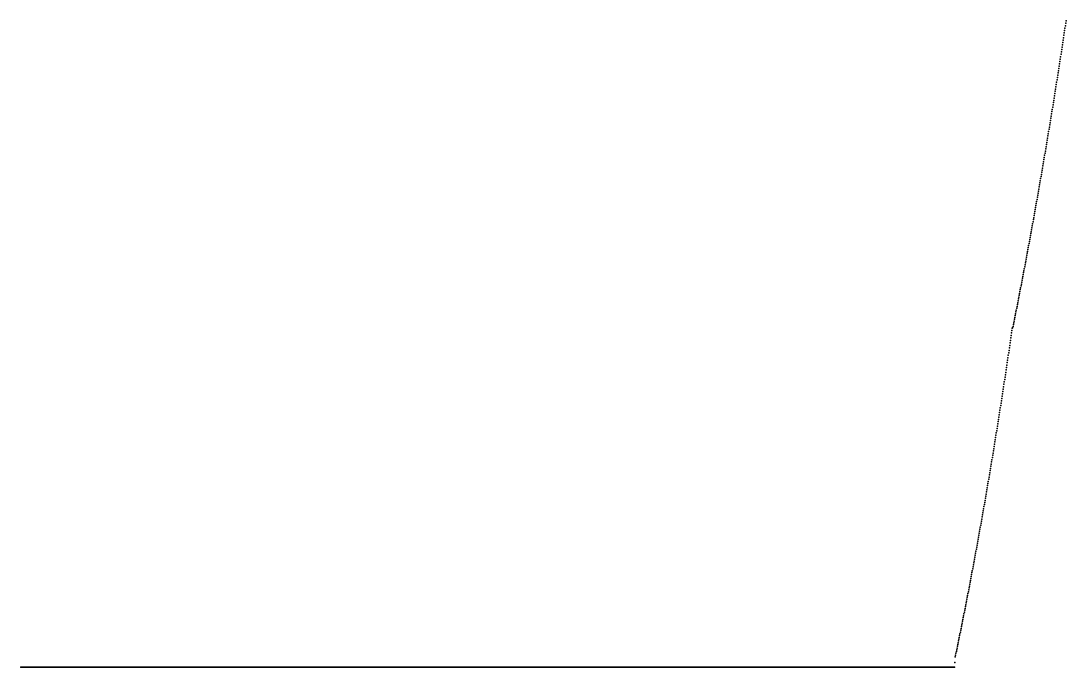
# Model space of a CAD drawing. Header units: metres. Extents: x 0 to 360, y 46 to 216.
# Drawn here: x 90 to 123.57, y 49.08 to 69.85 of the extents above; entities that cross this region are included whole.
import ezdxf

# ---------------------------------------------------------------- set-up
doc = ezdxf.new("R2010")
doc.units = ezdxf.units.M

msp = doc.modelspace()

# ---------------------------------------------------------------- linework, layer by layer
for p in [(123.572, 69.847), (123.526, 69.537), (123.537, 69.614), (123.549, 69.691), (123.561, 69.769), (123.479, 69.229), (123.491, 69.306), (123.502, 69.383), (123.514, 69.46), (123.421, 68.848), (123.432, 68.924), (123.444, 69), (123.456, 69.076), (123.467, 69.153), (123.374, 68.547), (123.386, 68.622), (123.397, 68.697), (123.409, 68.773), (123.316, 68.173), (123.327, 68.247), (123.339, 68.322), (123.351, 68.397), (123.362, 68.472), (123.269, 67.877), (123.281, 67.951), (123.292, 68.025), (123.304, 68.099), (123.211, 67.51), (123.222, 67.583), (123.234, 67.657), (123.246, 67.73), (123.257, 67.803), (123.164, 67.22), (123.176, 67.292), (123.187, 67.365), (123.199, 67.438), (123.105, 66.86), (123.117, 66.932), (123.129, 67.004), (123.141, 67.076), (123.152, 67.148), (123.047, 66.504), (123.059, 66.575), (123.07, 66.646), (123.082, 66.717), (123.094, 66.789), (122.989, 66.152), (123, 66.222), (123.012, 66.292), (123.024, 66.363), (123.035, 66.433), (122.942, 65.872), (122.954, 65.942), (122.965, 66.012), (122.977, 66.082), (122.884, 65.526), (122.895, 65.595), (122.907, 65.664), (122.919, 65.734), (122.93, 65.803), (122.825, 65.184), (122.837, 65.252), (122.849, 65.321), (122.86, 65.389), (122.872, 65.458), (122.767, 64.845), (122.779, 64.913), (122.79, 64.98), (122.802, 65.048), (122.814, 65.116), (122.709, 64.509), (122.72, 64.576), (122.732, 64.643), (122.744, 64.71), (122.755, 64.778), (122.65, 64.177), (122.662, 64.243), (122.674, 64.31), (122.685, 64.376), (122.697, 64.443), (122.592, 63.848), (122.604, 63.914), (122.615, 63.979), (122.627, 64.045), (122.639, 64.111), (122.522, 63.458), (122.533, 63.522), (122.545, 63.587), (122.557, 63.652), (122.569, 63.717), (122.58, 63.783), (122.463, 63.136), (122.475, 63.2), (122.487, 63.264), (122.498, 63.329), (122.51, 63.393), (122.405, 62.817), (122.417, 62.881), (122.428, 62.944), (122.44, 63.008), (122.452, 63.072), (122.347, 62.501), (122.358, 62.564), (122.37, 62.627), (122.382, 62.69), (122.393, 62.754), (122.277, 62.127), (122.288, 62.189), (122.3, 62.251), (122.312, 62.314), (122.323, 62.376), (122.335, 62.439), (122.218, 61.818), (122.23, 61.879), (122.242, 61.941), (122.253, 62.003), (122.265, 62.065), (122.148, 61.451), (122.16, 61.512), (122.172, 61.573), (122.183, 61.634), (122.195, 61.695), (122.207, 61.756), (122.09, 61.148), (122.102, 61.209), (122.113, 61.269), (122.125, 61.33), (122.137, 61.39), (122.02, 60.789), (122.031, 60.849), (122.043, 60.909), (122.055, 60.968), (122.067, 61.028), (122.078, 61.088), (121.961, 60.493), (121.973, 60.552), (121.985, 60.611), (121.996, 60.67), (122.008, 60.73), (121.891, 60.141), (121.903, 60.2), (121.915, 60.258), (121.926, 60.317), (121.938, 60.375), (121.95, 60.434), (121.821, 59.816), (121.833, 59.897), (121.845, 59.974), (121.856, 59.986), (121.868, 60.025), (121.88, 60.083), (121.775, 59.495), (121.786, 59.575), (121.798, 59.655), (121.81, 59.735), (121.716, 59.098), (121.728, 59.177), (121.74, 59.256), (121.751, 59.335), (121.763, 59.415), (121.67, 58.784), (121.681, 58.862), (121.693, 58.94), (121.705, 59.019), (121.623, 58.473), (121.635, 58.55), (121.646, 58.628), (121.658, 58.706), (121.565, 58.089), (121.576, 58.166), (121.588, 58.242), (121.6, 58.319), (121.611, 58.396), (121.518, 57.785), (121.529, 57.861), (121.541, 57.937), (121.553, 58.013), (121.471, 57.485), (121.483, 57.56), (121.494, 57.635), (121.506, 57.71), (121.413, 57.113), (121.424, 57.187), (121.436, 57.261), (121.448, 57.336), (121.459, 57.41), (121.354, 56.746), (121.366, 56.819), (121.378, 56.893), (121.389, 56.966), (121.401, 57.04), (121.308, 56.456), (121.319, 56.528), (121.331, 56.601), (121.343, 56.674), (121.249, 56.097), (121.261, 56.169), (121.273, 56.24), (121.284, 56.312), (121.296, 56.384), (121.191, 55.743), (121.203, 55.813), (121.214, 55.884), (121.226, 55.955), (121.238, 56.026), (121.144, 55.462), (121.156, 55.532), (121.168, 55.602), (121.179, 55.673), (121.086, 55.116), (121.097, 55.185), (121.109, 55.254), (121.121, 55.323), (121.133, 55.393), (121.027, 54.773), (121.039, 54.841), (121.051, 54.91), (121.062, 54.978), (121.074, 55.047), (120.969, 54.435), (120.981, 54.502), (120.992, 54.569), (121.004, 54.637), (121.016, 54.705), (120.911, 54.1), (120.922, 54.167), (120.934, 54.233), (120.946, 54.3), (120.957, 54.367), (120.852, 53.769), (120.864, 53.835), (120.876, 53.901), (120.887, 53.967), (120.899, 54.034), (120.794, 53.443), (120.806, 53.508), (120.817, 53.573), (120.829, 53.638), (120.841, 53.704), (120.724, 53.056), (120.736, 53.12), (120.747, 53.184), (120.759, 53.249), (120.771, 53.313), (120.782, 53.378), (120.666, 52.737), (120.677, 52.801), (120.689, 52.864), (120.701, 52.928), (120.712, 52.992), (120.607, 52.423), (120.619, 52.485), (120.63, 52.548), (120.642, 52.611), (120.654, 52.674), (120.537, 52.05), (120.549, 52.112), (120.56, 52.174), (120.572, 52.236), (120.584, 52.298), (120.595, 52.36), (120.479, 51.743), (120.49, 51.804), (120.502, 51.865), (120.514, 51.927), (120.525, 51.988), (120.409, 51.379), (120.42, 51.44), (120.432, 51.5), (120.444, 51.561), (120.455, 51.621), (120.467, 51.682), (120.35, 51.08), (120.362, 51.14), (120.374, 51.2), (120.385, 51.259), (120.397, 51.319), (120.28, 50.726), (120.292, 50.784), (120.304, 50.843), (120.315, 50.902), (120.327, 50.961), (120.339, 51.021), (120.21, 50.376), (120.222, 50.434), (120.234, 50.492), (120.245, 50.55), (120.257, 50.608), (120.269, 50.667), (120.14, 50.03), (120.152, 50.088), (120.163, 50.145), (120.175, 50.202), (120.187, 50.26), (120.198, 50.318), (120.082, 49.746), (120.093, 49.803), (120.105, 49.859), (120.117, 49.916), (120.128, 49.973), (120.012, 49.409), (120.023, 49.465), (120.035, 49.521), (120.047, 49.577), (120.058, 49.633), (120.07, 49.69), (89.997, 49.076), (90.009, 49.076), (90.02, 49.076), (90.032, 49.076), (90.044, 49.076), (90.055, 49.076), (90.067, 49.076), (90.079, 49.076), (90.09, 49.076), (90.102, 49.076), (90.114, 49.076), (90.126, 49.076), (90.137, 49.076), (90.149, 49.076), (90.161, 49.076), (90.172, 49.076), (90.184, 49.076), (90.196, 49.076), (90.207, 49.076), (90.219, 49.076), (90.231, 49.076), (90.242, 49.076), (90.254, 49.076), (90.266, 49.076), (90.277, 49.076), (90.289, 49.076), (90.301, 49.076), (90.312, 49.076), (90.324, 49.076), (90.336, 49.076), (90.347, 49.076), (90.359, 49.076), (90.371, 49.076), (90.382, 49.076), (90.394, 49.076), (90.406, 49.076), (90.417, 49.076), (90.429, 49.076), (90.441, 49.076), (90.452, 49.076), (90.464, 49.076), (90.476, 49.076), (90.487, 49.076), (90.499, 49.076), (90.511, 49.076), (90.522, 49.076), (90.534, 49.076), (90.546, 49.076), (90.557, 49.076), (90.569, 49.076), (90.581, 49.076), (90.592, 49.076), (90.604, 49.076), (90.616, 49.076), (90.628, 49.076), (90.639, 49.076), (90.651, 49.076), (90.663, 49.076), (90.674, 49.076), (90.686, 49.076), (90.698, 49.076), (90.709, 49.076), (90.721, 49.076), (90.733, 49.076), (90.744, 49.076), (90.756, 49.076), (90.768, 49.076), (90.779, 49.076), (90.791, 49.076), (90.803, 49.076), (90.814, 49.076), (90.826, 49.076), (90.838, 49.076), (90.849, 49.076), (90.861, 49.076), (90.873, 49.076), (90.884, 49.076), (90.896, 49.076), (90.908, 49.076), (90.919, 49.076), (90.931, 49.076), (90.943, 49.076), (90.954, 49.076), (90.966, 49.076), (90.978, 49.076), (90.989, 49.076), (91.001, 49.076), (91.013, 49.076), (91.024, 49.076), (91.036, 49.076), (91.048, 49.076), (91.059, 49.076), (91.071, 49.076), (91.083, 49.076), (91.094, 49.076), (91.106, 49.076), (91.118, 49.076), (91.13, 49.076), (91.141, 49.076), (91.153, 49.076), (91.165, 49.076), (91.176, 49.076), (91.188, 49.076), (91.2, 49.076), (91.211, 49.076), (91.223, 49.076), (91.235, 49.076), (91.246, 49.076), (91.258, 49.076), (91.27, 49.076), (91.281, 49.076), (91.293, 49.076), (91.305, 49.076), (91.316, 49.076), (91.328, 49.076), (91.34, 49.076), (91.351, 49.076), (91.363, 49.076), (91.375, 49.076), (91.386, 49.076), (91.398, 49.076), (91.41, 49.076), (91.421, 49.076), (91.433, 49.076), (91.445, 49.076), (91.456, 49.076), (91.468, 49.076), (91.48, 49.076), (91.491, 49.076), (91.503, 49.076), (91.515, 49.076), (91.526, 49.076), (91.538, 49.076), (91.55, 49.076), (91.561, 49.076), (91.573, 49.076), (91.585, 49.076), (91.596, 49.076), (91.608, 49.076), (91.62, 49.076), (91.632, 49.076), (91.643, 49.076), (91.655, 49.076), (91.667, 49.076), (91.678, 49.076), (91.69, 49.076), (91.702, 49.076), (91.713, 49.076), (91.725, 49.076), (91.737, 49.076), (91.748, 49.076), (91.76, 49.076), (91.772, 49.076), (91.783, 49.076), (91.795, 49.076), (91.807, 49.076), (91.818, 49.076), (91.83, 49.076), (91.842, 49.076), (91.853, 49.076), (91.865, 49.076), (91.877, 49.076), (91.888, 49.076), (91.9, 49.076), (91.912, 49.076), (91.923, 49.076), (91.935, 49.076), (91.947, 49.076), (91.958, 49.076), (91.97, 49.076), (91.982, 49.076), (91.993, 49.076), (92.005, 49.076), (92.017, 49.076), (92.028, 49.076), (92.04, 49.076), (92.052, 49.076), (92.063, 49.076), (92.075, 49.076), (92.087, 49.076), (92.098, 49.076), (92.11, 49.076), (92.122, 49.076), (92.133, 49.076), (92.145, 49.076), (92.157, 49.076), (92.169, 49.076), (92.18, 49.076), (92.192, 49.076), (92.204, 49.076), (92.215, 49.076), (92.227, 49.076), (92.239, 49.076), (92.25, 49.076), (92.262, 49.076), (92.274, 49.076), (92.285, 49.076), (92.297, 49.076), (92.309, 49.076), (92.32, 49.076), (92.332, 49.076), (92.344, 49.076), (92.355, 49.076), (92.367, 49.076), (92.379, 49.076), (92.39, 49.076), (92.402, 49.076), (92.414, 49.076), (92.425, 49.076), (92.437, 49.076), (92.449, 49.076), (92.46, 49.076), (92.472, 49.076), (92.484, 49.076), (92.495, 49.076), (92.507, 49.076), (92.519, 49.076), (92.53, 49.076), (92.542, 49.076), (92.554, 49.076), (92.565, 49.076), (92.577, 49.076), (92.589, 49.076), (92.6, 49.076), (92.612, 49.076), (92.624, 49.076), (92.635, 49.076), (92.647, 49.076), (92.659, 49.076), (92.671, 49.076), (92.682, 49.076), (92.694, 49.076), (92.706, 49.076), (92.717, 49.076), (92.729, 49.076), (92.741, 49.076), (92.752, 49.076), (92.764, 49.076), (92.776, 49.076), (92.787, 49.076), (92.799, 49.076), (92.811, 49.076), (92.822, 49.076), (92.834, 49.076), (92.846, 49.076), (92.857, 49.076), (92.869, 49.076), (92.881, 49.076), (92.892, 49.076), (92.904, 49.076), (92.916, 49.076), (92.927, 49.076), (92.939, 49.076), (92.951, 49.076), (92.962, 49.076), (92.974, 49.076), (92.986, 49.076), (92.997, 49.076), (93.009, 49.076), (93.021, 49.076), (93.032, 49.076), (93.044, 49.076), (93.056, 49.076), (93.067, 49.076), (93.079, 49.076), (93.091, 49.076), (93.102, 49.076), (93.114, 49.076), (93.126, 49.076), (93.137, 49.076), (93.149, 49.076), (93.161, 49.076), (93.173, 49.076), (93.184, 49.076), (93.196, 49.076), (93.208, 49.076), (93.219, 49.076), (93.231, 49.076), (93.243, 49.076), (93.254, 49.076), (93.266, 49.076), (93.278, 49.076), (93.289, 49.076), (93.301, 49.076), (93.313, 49.076), (93.324, 49.076), (93.336, 49.076), (93.348, 49.076), (93.359, 49.076), (93.371, 49.076), (93.383, 49.076), (93.394, 49.076), (93.406, 49.076), (93.418, 49.076), (93.429, 49.076), (93.441, 49.076), (93.453, 49.076), (93.464, 49.076), (93.476, 49.076), (93.488, 49.076), (93.499, 49.076), (93.511, 49.076), (93.523, 49.076), (93.534, 49.076), (93.546, 49.076), (93.558, 49.076), (93.569, 49.076), (93.581, 49.076), (93.593, 49.076), (93.604, 49.076), (93.616, 49.076), (93.628, 49.076), (93.639, 49.076), (93.651, 49.076), (93.663, 49.076), (93.675, 49.076), (93.686, 49.076), (93.698, 49.076), (93.71, 49.076), (93.721, 49.076), (93.733, 49.076), (93.745, 49.076), (93.756, 49.076), (93.768, 49.076), (93.78, 49.076), (93.791, 49.076), (93.803, 49.076), (93.815, 49.076), (93.826, 49.076), (93.838, 49.076), (93.85, 49.076), (93.861, 49.076), (93.873, 49.076), (93.885, 49.076), (93.896, 49.076), (93.908, 49.076), (93.92, 49.076), (93.931, 49.076), (93.943, 49.076), (93.955, 49.076), (93.966, 49.076), (93.978, 49.076), (93.99, 49.076), (94.001, 49.076), (94.013, 49.076), (94.025, 49.076), (94.036, 49.076), (94.048, 49.076), (94.06, 49.076), (94.071, 49.076), (94.083, 49.076), (94.095, 49.076), (94.106, 49.076), (94.118, 49.076), (94.13, 49.076), (94.141, 49.076), (94.153, 49.076), (94.165, 49.076), (94.176, 49.076), (94.188, 49.076), (94.2, 49.076), (94.212, 49.076), (94.223, 49.076), (94.235, 49.076), (94.247, 49.076), (94.258, 49.076), (94.27, 49.076), (94.282, 49.076), (94.293, 49.076), (94.305, 49.076), (94.317, 49.076), (94.328, 49.076), (94.34, 49.076), (94.352, 49.076), (94.363, 49.076), (94.375, 49.076), (94.387, 49.076), (94.398, 49.076), (94.41, 49.076), (94.422, 49.076), (94.433, 49.076), (94.445, 49.076), (94.457, 49.076), (94.468, 49.076), (94.48, 49.076), (94.492, 49.076), (94.503, 49.076), (94.515, 49.076), (94.527, 49.076), (94.538, 49.076), (94.55, 49.076), (94.562, 49.076), (94.573, 49.076), (94.585, 49.076), (94.597, 49.076), (94.608, 49.076), (94.62, 49.076), (94.632, 49.076), (94.643, 49.076), (94.655, 49.076), (94.667, 49.076), (94.678, 49.076), (94.69, 49.076), (94.702, 49.076), (94.714, 49.076), (94.725, 49.076), (94.737, 49.076), (94.749, 49.076), (94.76, 49.076), (94.772, 49.076), (94.784, 49.076), (94.795, 49.076), (94.807, 49.076), (94.819, 49.076), (94.83, 49.076), (94.842, 49.076), (94.854, 49.076), (94.865, 49.076), (94.877, 49.076), (94.889, 49.076), (94.9, 49.076), (94.912, 49.076), (94.924, 49.076), (94.935, 49.076), (94.947, 49.076), (94.959, 49.076), (94.97, 49.076), (94.982, 49.076), (94.994, 49.076), (95.005, 49.076), (95.017, 49.076), (95.029, 49.076), (95.04, 49.076), (95.052, 49.076), (95.064, 49.076), (95.075, 49.076), (95.087, 49.076), (95.099, 49.076), (95.11, 49.076), (95.122, 49.076), (95.134, 49.076), (95.145, 49.076), (95.157, 49.076), (95.169, 49.076), (95.18, 49.076), (95.192, 49.076), (95.204, 49.076), (95.216, 49.076), (95.227, 49.076), (95.239, 49.076), (95.251, 49.076), (95.262, 49.076), (95.274, 49.076), (95.286, 49.076), (95.297, 49.076), (95.309, 49.076), (95.321, 49.076), (95.332, 49.076), (95.344, 49.076), (95.356, 49.076), (95.367, 49.076), (95.379, 49.076), (95.391, 49.076), (95.402, 49.076), (95.414, 49.076), (95.426, 49.076), (95.437, 49.076), (95.449, 49.076), (95.461, 49.076), (95.472, 49.076), (95.484, 49.076), (95.496, 49.076), (95.507, 49.076), (95.519, 49.076), (95.531, 49.076), (95.542, 49.076), (95.554, 49.076), (95.566, 49.076), (95.577, 49.076), (95.589, 49.076), (95.601, 49.076), (95.612, 49.076), (95.624, 49.076), (95.636, 49.076), (95.647, 49.076), (95.659, 49.076), (95.671, 49.076), (95.682, 49.076), (95.694, 49.076), (95.706, 49.076), (95.718, 49.076), (95.729, 49.076), (95.741, 49.076), (95.753, 49.076), (95.764, 49.076), (95.776, 49.076), (95.788, 49.076), (95.799, 49.076), (95.811, 49.076), (95.823, 49.076), (95.834, 49.076), (95.846, 49.076), (95.858, 49.076), (95.869, 49.076), (95.881, 49.076), (95.893, 49.076), (95.904, 49.076), (95.916, 49.076), (95.928, 49.076), (95.939, 49.076), (95.951, 49.076), (95.963, 49.076), (95.974, 49.076), (95.986, 49.076), (95.998, 49.076), (96.009, 49.076), (96.021, 49.076), (96.033, 49.076), (96.044, 49.076), (96.056, 49.076), (96.068, 49.076), (96.079, 49.076), (96.091, 49.076), (96.103, 49.076), (96.114, 49.076), (96.126, 49.076), (96.138, 49.076), (96.149, 49.076), (96.161, 49.076), (96.173, 49.076), (96.184, 49.076), (96.196, 49.076), (96.208, 49.076), (96.219, 49.076), (96.231, 49.076), (96.243, 49.076), (96.255, 49.076), (96.266, 49.076), (96.278, 49.076), (96.29, 49.076), (96.301, 49.076), (96.313, 49.076), (96.325, 49.076), (96.336, 49.076), (96.348, 49.076), (96.36, 49.076), (96.371, 49.076), (96.383, 49.076), (96.395, 49.076), (96.406, 49.076), (96.418, 49.076), (96.43, 49.076), (96.441, 49.076), (96.453, 49.076), (96.465, 49.076), (96.476, 49.076), (96.488, 49.076), (96.5, 49.076), (96.511, 49.076), (96.523, 49.076), (96.535, 49.076), (96.546, 49.076), (96.558, 49.076), (96.57, 49.076), (96.581, 49.076), (96.593, 49.076), (96.605, 49.076), (96.616, 49.076), (96.628, 49.076), (96.64, 49.076), (96.651, 49.076), (96.663, 49.076), (96.675, 49.076), (96.686, 49.076), (96.698, 49.076), (96.71, 49.076), (96.721, 49.076), (96.733, 49.076), (96.745, 49.076), (96.757, 49.076), (96.768, 49.076), (96.78, 49.076), (96.792, 49.076), (96.803, 49.076), (96.815, 49.076), (96.827, 49.076), (96.838, 49.076), (96.85, 49.076), (96.862, 49.076), (96.873, 49.076), (96.885, 49.076), (96.897, 49.076), (96.908, 49.076), (96.92, 49.076), (96.932, 49.076), (96.943, 49.076), (96.955, 49.076), (96.967, 49.076), (96.978, 49.076), (96.99, 49.076), (97.002, 49.076), (97.013, 49.076), (97.025, 49.076), (97.037, 49.076), (97.048, 49.076), (97.06, 49.076), (97.072, 49.076), (97.083, 49.076), (97.095, 49.076), (97.107, 49.076), (97.118, 49.076), (97.13, 49.076), (97.142, 49.076), (97.153, 49.076), (97.165, 49.076), (97.177, 49.076), (97.188, 49.076), (97.2, 49.076), (97.212, 49.076), (97.223, 49.076), (97.235, 49.076), (97.247, 49.076), (97.259, 49.076), (97.27, 49.076), (97.282, 49.076), (97.294, 49.076), (97.305, 49.076), (97.317, 49.076), (97.329, 49.076), (97.34, 49.076), (97.352, 49.076), (97.364, 49.076), (97.375, 49.076), (97.387, 49.076), (97.399, 49.076), (97.41, 49.076), (97.422, 49.076), (97.434, 49.076), (97.445, 49.076), (97.457, 49.076), (97.469, 49.076), (97.48, 49.076), (97.492, 49.076), (97.504, 49.076), (97.515, 49.076), (97.527, 49.076), (97.539, 49.076), (97.55, 49.076), (97.562, 49.076), (97.574, 49.076), (97.585, 49.076), (97.597, 49.076), (97.609, 49.076), (97.62, 49.076), (97.632, 49.076), (97.644, 49.076), (97.655, 49.076), (97.667, 49.076), (97.679, 49.076), (97.69, 49.076), (97.702, 49.076), (97.714, 49.076), (97.725, 49.076), (97.737, 49.076), (97.749, 49.076), (97.761, 49.076), (97.772, 49.076), (97.784, 49.076), (97.796, 49.076), (97.807, 49.076), (97.819, 49.076), (97.831, 49.076), (97.842, 49.076), (97.854, 49.076), (97.866, 49.076), (97.877, 49.076), (97.889, 49.076), (97.901, 49.076), (97.912, 49.076), (97.924, 49.076), (97.936, 49.076), (97.947, 49.076), (97.959, 49.076), (97.971, 49.076), (97.982, 49.076), (97.994, 49.076), (98.006, 49.076), (98.017, 49.076), (98.029, 49.076), (98.041, 49.076), (98.052, 49.076), (98.064, 49.076), (98.076, 49.076), (98.087, 49.076), (98.099, 49.076), (98.111, 49.076), (98.122, 49.076), (98.134, 49.076), (98.146, 49.076), (98.157, 49.076), (98.169, 49.076), (98.181, 49.076), (98.192, 49.076), (98.204, 49.076), (98.216, 49.076), (98.227, 49.076), (98.239, 49.076), (98.251, 49.076), (98.262, 49.076), (98.274, 49.076), (98.286, 49.076), (98.298, 49.076), (98.309, 49.076), (98.321, 49.076), (98.333, 49.076), (98.344, 49.076), (98.356, 49.076), (98.368, 49.076), (98.379, 49.076), (98.391, 49.076), (98.403, 49.076), (98.414, 49.076), (98.426, 49.076), (98.438, 49.076), (98.449, 49.076), (98.461, 49.076), (98.473, 49.076), (98.484, 49.076), (98.496, 49.076), (98.508, 49.076), (98.519, 49.076), (98.531, 49.076), (98.543, 49.076), (98.554, 49.076), (98.566, 49.076), (98.578, 49.076), (98.589, 49.076), (98.601, 49.076), (98.613, 49.076), (98.624, 49.076), (98.636, 49.076), (98.648, 49.076), (98.659, 49.076), (98.671, 49.076), (98.683, 49.076), (98.694, 49.076), (98.706, 49.076), (98.718, 49.076), (98.729, 49.076), (98.741, 49.076), (98.753, 49.076), (98.764, 49.076), (98.776, 49.076), (98.788, 49.076), (98.8, 49.076), (98.811, 49.076), (98.823, 49.076), (98.835, 49.076), (98.846, 49.076), (98.858, 49.076), (98.87, 49.076), (98.881, 49.076), (98.893, 49.076), (98.905, 49.076), (98.916, 49.076), (98.928, 49.076), (98.94, 49.076), (98.951, 49.076), (98.963, 49.076), (98.975, 49.076), (98.986, 49.076), (98.998, 49.076), (99.01, 49.076), (99.021, 49.076), (99.033, 49.076), (99.045, 49.076), (99.056, 49.076), (99.068, 49.076), (99.08, 49.076), (99.091, 49.076), (99.103, 49.076), (99.115, 49.076), (99.126, 49.076), (99.138, 49.076), (99.15, 49.076), (99.161, 49.076), (99.173, 49.076), (99.185, 49.076), (99.196, 49.076), (99.208, 49.076), (99.22, 49.076), (99.231, 49.076), (99.243, 49.076), (99.255, 49.076), (99.266, 49.076), (99.278, 49.076), (99.29, 49.076), (99.302, 49.076), (99.313, 49.076), (99.325, 49.076), (99.337, 49.076), (99.348, 49.076), (99.36, 49.076), (99.372, 49.076), (99.383, 49.076), (99.395, 49.076), (99.407, 49.076), (99.418, 49.076), (99.43, 49.076), (99.442, 49.076), (99.453, 49.076), (99.465, 49.076), (99.477, 49.076), (99.488, 49.076), (99.5, 49.076), (99.512, 49.076), (99.523, 49.076), (99.535, 49.076), (99.547, 49.076), (99.558, 49.076), (99.57, 49.076), (99.582, 49.076), (99.593, 49.076), (99.605, 49.076), (99.617, 49.076), (99.628, 49.076), (99.64, 49.076), (99.652, 49.076), (99.663, 49.076), (99.675, 49.076), (99.687, 49.076), (99.698, 49.076), (99.71, 49.076), (99.722, 49.076), (99.733, 49.076), (99.745, 49.076), (99.757, 49.076), (99.768, 49.076), (99.78, 49.076), (99.792, 49.076), (99.804, 49.076), (99.815, 49.076), (99.827, 49.076), (99.839, 49.076), (99.85, 49.076), (99.862, 49.076), (99.874, 49.076), (99.885, 49.076), (99.897, 49.076), (99.909, 49.076), (99.92, 49.076), (99.932, 49.076), (99.944, 49.076), (99.955, 49.076), (99.967, 49.076), (99.979, 49.076), (99.99, 49.076), (100.002, 49.076), (100.014, 49.076), (100.025, 49.076), (100.037, 49.076), (100.049, 49.076), (100.06, 49.076), (100.072, 49.076), (100.084, 49.076), (100.095, 49.076), (100.107, 49.076), (100.119, 49.076), (100.13, 49.076), (100.142, 49.076), (100.154, 49.076), (100.165, 49.076), (100.177, 49.076), (100.189, 49.076), (100.2, 49.076), (100.212, 49.076), (100.224, 49.076), (100.235, 49.076), (100.247, 49.076), (100.259, 49.076), (100.27, 49.076), (100.282, 49.076), (100.294, 49.076), (100.305, 49.076), (100.317, 49.076), (100.329, 49.076), (100.341, 49.076), (100.352, 49.076), (100.364, 49.076), (100.376, 49.076), (100.387, 49.076), (100.399, 49.076), (100.411, 49.076), (100.422, 49.076), (100.434, 49.076), (100.446, 49.076), (100.457, 49.076), (100.469, 49.076), (100.481, 49.076), (100.492, 49.076), (100.504, 49.076), (100.516, 49.076), (100.527, 49.076), (100.539, 49.076), (100.551, 49.076), (100.562, 49.076), (100.574, 49.076), (100.586, 49.076), (100.597, 49.076), (100.609, 49.076), (100.621, 49.076), (100.632, 49.076), (100.644, 49.076), (100.656, 49.076), (100.667, 49.076), (100.679, 49.076), (100.691, 49.076), (100.702, 49.076), (100.714, 49.076), (100.726, 49.076), (100.737, 49.076), (100.749, 49.076), (100.761, 49.076), (100.772, 49.076), (100.784, 49.076), (100.796, 49.076), (100.807, 49.076), (100.819, 49.076), (100.831, 49.076), (100.843, 49.076), (100.854, 49.076), (100.866, 49.076), (100.878, 49.076), (100.889, 49.076), (100.901, 49.076), (100.913, 49.076), (100.924, 49.076), (100.936, 49.076), (100.948, 49.076), (100.959, 49.076), (100.971, 49.076), (100.983, 49.076), (100.994, 49.076), (101.006, 49.076), (101.018, 49.076), (101.029, 49.076), (101.041, 49.076), (101.053, 49.076), (101.064, 49.076), (101.076, 49.076), (101.088, 49.076), (101.099, 49.076), (101.111, 49.076), (101.123, 49.076), (101.134, 49.076), (101.146, 49.076), (101.158, 49.076), (101.169, 49.076), (101.181, 49.076), (101.193, 49.076), (101.204, 49.076), (101.216, 49.076), (101.228, 49.076), (101.239, 49.076), (101.251, 49.076), (101.263, 49.076), (101.274, 49.076), (101.286, 49.076), (101.298, 49.076), (101.309, 49.076), (101.321, 49.076), (101.333, 49.076), (101.345, 49.076), (101.356, 49.076), (101.368, 49.076), (101.38, 49.076), (101.391, 49.076), (101.403, 49.076), (101.415, 49.076), (101.426, 49.076), (101.438, 49.076), (101.45, 49.076), (101.461, 49.076), (101.473, 49.076), (101.485, 49.076), (101.496, 49.076), (101.508, 49.076), (101.52, 49.076), (101.531, 49.076), (101.543, 49.076), (101.555, 49.076), (101.566, 49.076), (101.578, 49.076), (101.59, 49.076), (101.601, 49.076), (101.613, 49.076), (101.625, 49.076), (101.636, 49.076), (101.648, 49.076), (101.66, 49.076), (101.671, 49.076), (101.683, 49.076), (101.695, 49.076), (101.706, 49.076), (101.718, 49.076), (101.73, 49.076), (101.741, 49.076), (101.753, 49.076), (101.765, 49.076), (101.776, 49.076), (101.788, 49.076), (101.8, 49.076), (101.811, 49.076), (101.823, 49.076), (101.835, 49.076), (101.847, 49.076), (101.858, 49.076), (101.87, 49.076), (101.882, 49.076), (101.893, 49.076), (101.905, 49.076), (101.917, 49.076), (101.928, 49.076), (101.94, 49.076), (101.952, 49.076), (101.963, 49.076), (101.975, 49.076), (101.987, 49.076), (101.998, 49.076), (102.01, 49.076), (102.022, 49.076), (102.033, 49.076), (102.045, 49.076), (102.057, 49.076), (102.068, 49.076), (102.08, 49.076), (102.092, 49.076), (102.103, 49.076), (102.115, 49.076), (102.127, 49.076), (102.138, 49.076), (102.15, 49.076), (102.162, 49.076), (102.173, 49.076), (102.185, 49.076), (102.197, 49.076), (102.208, 49.076), (102.22, 49.076), (102.232, 49.076), (102.243, 49.076), (102.255, 49.076), (102.267, 49.076), (102.278, 49.076), (102.29, 49.076), (102.302, 49.076), (102.313, 49.076), (102.325, 49.076), (102.337, 49.076), (102.348, 49.076), (102.36, 49.076), (102.372, 49.076), (102.384, 49.076), (102.395, 49.076), (102.407, 49.076), (102.419, 49.076), (102.43, 49.076), (102.442, 49.076), (102.454, 49.076), (102.465, 49.076), (102.477, 49.076), (102.489, 49.076), (102.5, 49.076), (102.512, 49.076), (102.524, 49.076), (102.535, 49.076), (102.547, 49.076), (102.559, 49.076), (102.57, 49.076), (102.582, 49.076), (102.594, 49.076), (102.605, 49.076), (102.617, 49.076), (102.629, 49.076), (102.64, 49.076), (102.652, 49.076), (102.664, 49.076), (102.675, 49.076), (102.687, 49.076), (102.699, 49.076), (102.71, 49.076), (102.722, 49.076), (102.734, 49.076), (102.745, 49.076), (102.757, 49.076), (102.769, 49.076), (102.78, 49.076), (102.792, 49.076), (102.804, 49.076), (102.815, 49.076), (102.827, 49.076), (102.839, 49.076), (102.85, 49.076), (102.862, 49.076), (102.874, 49.076), (102.886, 49.076), (102.897, 49.076), (102.909, 49.076), (102.921, 49.076), (102.932, 49.076), (102.944, 49.076), (102.956, 49.076), (102.967, 49.076), (102.979, 49.076), (102.991, 49.076), (103.002, 49.076), (103.014, 49.076), (103.026, 49.076), (103.037, 49.076), (103.049, 49.076), (103.061, 49.076), (103.072, 49.076), (103.084, 49.076), (103.096, 49.076), (103.107, 49.076), (103.119, 49.076), (103.131, 49.076), (103.142, 49.076), (103.154, 49.076), (103.166, 49.076), (103.177, 49.076), (103.189, 49.076), (103.201, 49.076), (103.212, 49.076), (103.224, 49.076), (103.236, 49.076), (103.247, 49.076), (103.259, 49.076), (103.271, 49.076), (103.282, 49.076), (103.294, 49.076), (103.306, 49.076), (103.317, 49.076), (103.329, 49.076), (103.341, 49.076), (103.352, 49.076), (103.364, 49.076), (103.376, 49.076), (103.388, 49.076), (103.399, 49.076), (103.411, 49.076), (103.423, 49.076), (103.434, 49.076), (103.446, 49.076), (103.458, 49.076), (103.469, 49.076), (103.481, 49.076), (103.493, 49.076), (103.504, 49.076), (103.516, 49.076), (103.528, 49.076), (103.539, 49.076), (103.551, 49.076), (103.563, 49.076), (103.574, 49.076), (103.586, 49.076), (103.598, 49.076), (103.609, 49.076), (103.621, 49.076), (103.633, 49.076), (103.644, 49.076), (103.656, 49.076), (103.668, 49.076), (103.679, 49.076), (103.691, 49.076), (103.703, 49.076), (103.714, 49.076), (103.726, 49.076), (103.738, 49.076), (103.749, 49.076), (103.761, 49.076), (103.773, 49.076), (103.784, 49.076), (103.796, 49.076), (103.808, 49.076), (103.819, 49.076), (103.831, 49.076), (103.843, 49.076), (103.854, 49.076), (103.866, 49.076), (103.878, 49.076), (103.89, 49.076), (103.901, 49.076), (103.913, 49.076), (103.925, 49.076), (103.936, 49.076), (103.948, 49.076), (103.96, 49.076), (103.971, 49.076), (103.983, 49.076), (103.995, 49.076), (104.006, 49.076), (104.018, 49.076), (104.03, 49.076), (104.041, 49.076), (104.053, 49.076), (104.065, 49.076), (104.076, 49.076), (104.088, 49.076), (104.1, 49.076), (104.111, 49.076), (104.123, 49.076), (104.135, 49.076), (104.146, 49.076), (104.158, 49.076), (104.17, 49.076), (104.181, 49.076), (104.193, 49.076), (104.205, 49.076), (104.216, 49.076), (104.228, 49.076), (104.24, 49.076), (104.251, 49.076), (104.263, 49.076), (104.275, 49.076), (104.286, 49.076), (104.298, 49.076), (104.31, 49.076), (104.321, 49.076), (104.333, 49.076), (104.345, 49.076), (104.356, 49.076), (104.368, 49.076), (104.38, 49.076), (104.391, 49.076), (104.403, 49.076), (104.415, 49.076), (104.427, 49.076), (104.438, 49.076), (104.45, 49.076), (104.462, 49.076), (104.473, 49.076), (104.485, 49.076), (104.497, 49.076), (104.508, 49.076), (104.52, 49.076), (104.532, 49.076), (104.543, 49.076), (104.555, 49.076), (104.567, 49.076), (104.578, 49.076), (104.59, 49.076), (104.602, 49.076), (104.613, 49.076), (104.625, 49.076), (104.637, 49.076), (104.648, 49.076), (104.66, 49.076), (104.672, 49.076), (104.683, 49.076), (104.695, 49.076), (104.707, 49.076), (104.718, 49.076), (104.73, 49.076), (104.742, 49.076), (104.753, 49.076), (104.765, 49.076), (104.777, 49.076), (104.788, 49.076), (104.8, 49.076), (104.812, 49.076), (104.823, 49.076), (104.835, 49.076), (104.847, 49.076), (104.858, 49.076), (104.87, 49.076), (104.882, 49.076), (104.893, 49.076), (104.905, 49.076), (104.917, 49.076), (104.929, 49.076), (104.94, 49.076), (104.952, 49.076), (104.964, 49.076), (104.975, 49.076), (104.987, 49.076), (104.999, 49.076), (105.01, 49.076), (105.022, 49.076), (105.034, 49.076), (105.045, 49.076), (105.057, 49.076), (105.069, 49.076), (105.08, 49.076), (105.092, 49.076), (105.104, 49.076), (105.115, 49.076), (105.127, 49.076), (105.139, 49.076), (105.15, 49.076), (105.162, 49.076), (105.174, 49.076), (105.185, 49.076), (105.197, 49.076), (105.209, 49.076), (105.22, 49.076), (105.232, 49.076), (105.244, 49.076), (105.255, 49.076), (105.267, 49.076), (105.279, 49.076), (105.29, 49.076), (105.302, 49.076), (105.314, 49.076), (105.325, 49.076), (105.337, 49.076), (105.349, 49.076), (105.36, 49.076), (105.372, 49.076), (105.384, 49.076), (105.395, 49.076), (105.407, 49.076), (105.419, 49.076), (105.431, 49.076), (105.442, 49.076), (105.454, 49.076), (105.466, 49.076), (105.477, 49.076), (105.489, 49.076), (105.501, 49.076), (105.512, 49.076), (105.524, 49.076), (105.536, 49.076), (105.547, 49.076), (105.559, 49.076), (105.571, 49.076), (105.582, 49.076), (105.594, 49.076), (105.606, 49.076), (105.617, 49.076), (105.629, 49.076), (105.641, 49.076), (105.652, 49.076), (105.664, 49.076), (105.676, 49.076), (105.687, 49.076), (105.699, 49.076), (105.711, 49.076), (105.722, 49.076), (105.734, 49.076), (105.746, 49.076), (105.757, 49.076), (105.769, 49.076), (105.781, 49.076), (105.792, 49.076), (105.804, 49.076), (105.816, 49.076), (105.827, 49.076), (105.839, 49.076), (105.851, 49.076), (105.862, 49.076), (105.874, 49.076), (105.886, 49.076), (105.897, 49.076), (105.909, 49.076), (105.921, 49.076), (105.933, 49.076), (105.944, 49.076), (105.956, 49.076), (105.968, 49.076), (105.979, 49.076), (105.991, 49.076), (106.003, 49.076), (106.014, 49.076), (106.026, 49.076), (106.038, 49.076), (106.049, 49.076), (106.061, 49.076), (106.073, 49.076), (106.084, 49.076), (106.096, 49.076), (106.108, 49.076), (106.119, 49.076), (106.131, 49.076), (106.143, 49.076), (106.154, 49.076), (106.166, 49.076), (106.178, 49.076), (106.189, 49.076), (106.201, 49.076), (106.213, 49.076), (106.224, 49.076), (106.236, 49.076), (106.248, 49.076), (106.259, 49.076), (106.271, 49.076), (106.283, 49.076), (106.294, 49.076), (106.306, 49.076), (106.318, 49.076), (106.329, 49.076), (106.341, 49.076), (106.353, 49.076), (106.364, 49.076), (106.376, 49.076), (106.388, 49.076), (106.399, 49.076), (106.411, 49.076), (106.423, 49.076), (106.434, 49.076), (106.446, 49.076), (106.458, 49.076), (106.47, 49.076), (106.481, 49.076), (106.493, 49.076), (106.505, 49.076), (106.516, 49.076), (106.528, 49.076), (106.54, 49.076), (106.551, 49.076), (106.563, 49.076), (106.575, 49.076), (106.586, 49.076), (106.598, 49.076), (106.61, 49.076), (106.621, 49.076), (106.633, 49.076), (106.645, 49.076), (106.656, 49.076), (106.668, 49.076), (106.68, 49.076), (106.691, 49.076), (106.703, 49.076), (106.715, 49.076), (106.726, 49.076), (106.738, 49.076), (106.75, 49.076), (106.761, 49.076), (106.773, 49.076), (106.785, 49.076), (106.796, 49.076), (106.808, 49.076), (106.82, 49.076), (106.831, 49.076), (106.843, 49.076), (106.855, 49.076), (106.866, 49.076), (106.878, 49.076), (106.89, 49.076), (106.901, 49.076), (106.913, 49.076), (106.925, 49.076), (106.936, 49.076), (106.948, 49.076), (106.96, 49.076), (106.972, 49.076), (106.983, 49.076), (106.995, 49.076), (107.007, 49.076), (107.018, 49.076), (107.03, 49.076), (107.042, 49.076), (107.053, 49.076), (107.065, 49.076), (107.077, 49.076), (107.088, 49.076), (107.1, 49.076), (107.112, 49.076), (107.123, 49.076), (107.135, 49.076), (107.147, 49.076), (107.158, 49.076), (107.17, 49.076), (107.182, 49.076), (107.193, 49.076), (107.205, 49.076), (107.217, 49.076), (107.228, 49.076), (107.24, 49.076), (107.252, 49.076), (107.263, 49.076), (107.275, 49.076), (107.287, 49.076), (107.298, 49.076), (107.31, 49.076), (107.322, 49.076), (107.333, 49.076), (107.345, 49.076), (107.357, 49.076), (107.368, 49.076), (107.38, 49.076), (107.392, 49.076), (107.403, 49.076), (107.415, 49.076), (107.427, 49.076), (107.438, 49.076), (107.45, 49.076), (107.462, 49.076), (107.474, 49.076), (107.485, 49.076), (107.497, 49.076), (107.509, 49.076), (107.52, 49.076), (107.532, 49.076), (107.544, 49.076), (107.555, 49.076), (107.567, 49.076), (107.579, 49.076), (107.59, 49.076), (107.602, 49.076), (107.614, 49.076), (107.625, 49.076), (107.637, 49.076), (107.649, 49.076), (107.66, 49.076), (107.672, 49.076), (107.684, 49.076), (107.695, 49.076), (107.707, 49.076), (107.719, 49.076), (107.73, 49.076), (107.742, 49.076), (107.754, 49.076), (107.765, 49.076), (107.777, 49.076), (107.789, 49.076), (107.8, 49.076), (107.812, 49.076), (107.824, 49.076), (107.835, 49.076), (107.847, 49.076), (107.859, 49.076), (107.87, 49.076), (107.882, 49.076), (107.894, 49.076), (107.905, 49.076), (107.917, 49.076), (107.929, 49.076), (107.94, 49.076), (107.952, 49.076), (107.964, 49.076), (107.976, 49.076), (107.987, 49.076), (107.999, 49.076), (108.011, 49.076), (108.022, 49.076), (108.034, 49.076), (108.046, 49.076), (108.057, 49.076), (108.069, 49.076), (108.081, 49.076), (108.092, 49.076), (108.104, 49.076), (108.116, 49.076), (108.127, 49.076), (108.139, 49.076), (108.151, 49.076), (108.162, 49.076), (108.174, 49.076), (108.186, 49.076), (108.197, 49.076), (108.209, 49.076), (108.221, 49.076), (108.232, 49.076), (108.244, 49.076), (108.256, 49.076), (108.267, 49.076), (108.279, 49.076), (108.291, 49.076), (108.302, 49.076), (108.314, 49.076), (108.326, 49.076), (108.337, 49.076), (108.349, 49.076), (108.361, 49.076), (108.372, 49.076), (108.384, 49.076), (108.396, 49.076), (108.407, 49.076), (108.419, 49.076), (108.431, 49.076), (108.442, 49.076), (108.454, 49.076), (108.466, 49.076), (108.477, 49.076), (108.489, 49.076), (108.501, 49.076), (108.513, 49.076), (108.524, 49.076), (108.536, 49.076), (108.548, 49.076), (108.559, 49.076), (108.571, 49.076), (108.583, 49.076), (108.594, 49.076), (108.606, 49.076), (108.618, 49.076), (108.629, 49.076), (108.641, 49.076), (108.653, 49.076), (108.664, 49.076), (108.676, 49.076), (108.688, 49.076), (108.699, 49.076), (108.711, 49.076), (108.723, 49.076), (108.734, 49.076), (108.746, 49.076), (108.758, 49.076), (108.769, 49.076), (108.781, 49.076), (108.793, 49.076), (108.804, 49.076), (108.816, 49.076), (108.828, 49.076), (108.839, 49.076), (108.851, 49.076), (108.863, 49.076), (108.874, 49.076), (108.886, 49.076), (108.898, 49.076), (108.909, 49.076), (108.921, 49.076), (108.933, 49.076), (108.944, 49.076), (108.956, 49.076), (108.968, 49.076), (108.979, 49.076), (108.991, 49.076), (109.003, 49.076), (109.015, 49.076), (109.026, 49.076), (109.038, 49.076), (109.05, 49.076), (109.061, 49.076), (109.073, 49.076), (109.085, 49.076), (109.096, 49.076), (109.108, 49.076), (109.12, 49.076), (109.131, 49.076), (109.143, 49.076), (109.155, 49.076), (109.166, 49.076), (109.178, 49.076), (109.19, 49.076), (109.201, 49.076), (109.213, 49.076), (109.225, 49.076), (109.236, 49.076), (109.248, 49.076), (109.26, 49.076), (109.271, 49.076), (109.283, 49.076), (109.295, 49.076), (109.306, 49.076), (109.318, 49.076), (109.33, 49.076), (109.341, 49.076), (109.353, 49.076), (109.365, 49.076), (109.376, 49.076), (109.388, 49.076), (109.4, 49.076), (109.411, 49.076), (109.423, 49.076), (109.435, 49.076), (109.446, 49.076), (109.458, 49.076), (109.47, 49.076), (109.481, 49.076), (109.493, 49.076), (109.505, 49.076), (109.517, 49.076), (109.528, 49.076), (109.54, 49.076), (109.552, 49.076), (109.563, 49.076), (109.575, 49.076), (109.587, 49.076), (109.598, 49.076), (109.61, 49.076), (109.622, 49.076), (109.633, 49.076), (109.645, 49.076), (109.657, 49.076), (109.668, 49.076), (109.68, 49.076), (109.692, 49.076), (109.703, 49.076), (109.715, 49.076), (109.727, 49.076), (109.738, 49.076), (109.75, 49.076), (109.762, 49.076), (109.773, 49.076), (109.785, 49.076), (109.797, 49.076), (109.808, 49.076), (109.82, 49.076), (109.832, 49.076), (109.843, 49.076), (109.855, 49.076), (109.867, 49.076), (109.878, 49.076), (109.89, 49.076), (109.902, 49.076), (109.913, 49.076), (109.925, 49.076), (109.937, 49.076), (109.948, 49.076), (109.96, 49.076), (109.972, 49.076), (109.983, 49.076), (109.995, 49.076), (110.007, 49.076), (110.019, 49.076), (110.03, 49.076), (110.042, 49.076), (110.054, 49.076), (110.065, 49.076), (110.077, 49.076), (110.089, 49.076), (110.1, 49.076), (110.112, 49.076), (110.124, 49.076), (110.135, 49.076), (110.147, 49.076), (110.159, 49.076), (110.17, 49.076), (110.182, 49.076), (110.194, 49.076), (110.205, 49.076), (110.217, 49.076), (110.229, 49.076), (110.24, 49.076), (110.252, 49.076), (110.264, 49.076), (110.275, 49.076), (110.287, 49.076), (110.299, 49.076), (110.31, 49.076), (110.322, 49.076), (110.334, 49.076), (110.345, 49.076), (110.357, 49.076), (110.369, 49.076), (110.38, 49.076), (110.392, 49.076), (110.404, 49.076), (110.415, 49.076), (110.427, 49.076), (110.439, 49.076), (110.45, 49.076), (110.462, 49.076), (110.474, 49.076), (110.485, 49.076), (110.497, 49.076), (110.509, 49.076), (110.521, 49.076), (110.532, 49.076), (110.544, 49.076), (110.556, 49.076), (110.567, 49.076), (110.579, 49.076), (110.591, 49.076), (110.602, 49.076), (110.614, 49.076), (110.626, 49.076), (110.637, 49.076), (110.649, 49.076), (110.661, 49.076), (110.672, 49.076), (110.684, 49.076), (110.696, 49.076), (110.707, 49.076), (110.719, 49.076), (110.731, 49.076), (110.742, 49.076), (110.754, 49.076), (110.766, 49.076), (110.777, 49.076), (110.789, 49.076), (110.801, 49.076), (110.812, 49.076), (110.824, 49.076), (110.836, 49.076), (110.847, 49.076), (110.859, 49.076), (110.871, 49.076), (110.882, 49.076), (110.894, 49.076), (110.906, 49.076), (110.917, 49.076), (110.929, 49.076), (110.941, 49.076), (110.952, 49.076), (110.964, 49.076), (110.976, 49.076), (110.987, 49.076), (110.999, 49.076), (111.011, 49.076), (111.022, 49.076), (111.034, 49.076), (111.046, 49.076), (111.058, 49.076), (111.069, 49.076), (111.081, 49.076), (111.093, 49.076), (111.104, 49.076), (111.116, 49.076), (111.128, 49.076), (111.139, 49.076), (111.151, 49.076), (111.163, 49.076), (111.174, 49.076), (111.186, 49.076), (111.198, 49.076), (111.209, 49.076), (111.221, 49.076), (111.233, 49.076), (111.244, 49.076), (111.256, 49.076), (111.268, 49.076), (111.279, 49.076), (111.291, 49.076), (111.303, 49.076), (111.314, 49.076), (111.326, 49.076), (111.338, 49.076), (111.349, 49.076), (111.361, 49.076), (111.373, 49.076), (111.384, 49.076), (111.396, 49.076), (111.408, 49.076), (111.419, 49.076), (111.431, 49.076), (111.443, 49.076), (111.454, 49.076), (111.466, 49.076), (111.478, 49.076), (111.489, 49.076), (111.501, 49.076), (111.513, 49.076), (111.524, 49.076), (111.536, 49.076), (111.548, 49.076), (111.56, 49.076), (111.571, 49.076), (111.583, 49.076), (111.595, 49.076), (111.606, 49.076), (111.618, 49.076), (111.63, 49.076), (111.641, 49.076), (111.653, 49.076), (111.665, 49.076), (111.676, 49.076), (111.688, 49.076), (111.7, 49.076), (111.711, 49.076), (111.723, 49.076), (111.735, 49.076), (111.746, 49.076), (111.758, 49.076), (111.77, 49.076), (111.781, 49.076), (111.793, 49.076), (111.805, 49.076), (111.816, 49.076), (111.828, 49.076), (111.84, 49.076), (111.851, 49.076), (111.863, 49.076), (111.875, 49.076), (111.886, 49.076), (111.898, 49.076), (111.91, 49.076), (111.921, 49.076), (111.933, 49.076), (111.945, 49.076), (111.956, 49.076), (111.968, 49.076), (111.98, 49.076), (111.991, 49.076), (112.003, 49.076), (112.015, 49.076), (112.026, 49.076), (112.038, 49.076), (112.05, 49.076), (112.062, 49.076), (112.073, 49.076), (112.085, 49.076), (112.097, 49.076), (112.108, 49.076), (112.12, 49.076), (112.132, 49.076), (112.143, 49.076), (112.155, 49.076), (112.167, 49.076), (112.178, 49.076), (112.19, 49.076), (112.202, 49.076), (112.213, 49.076), (112.225, 49.076), (112.237, 49.076), (112.248, 49.076), (112.26, 49.076), (112.272, 49.076), (112.283, 49.076), (112.295, 49.076), (112.307, 49.076), (112.318, 49.076), (112.33, 49.076), (112.342, 49.076), (112.353, 49.076), (112.365, 49.076), (112.377, 49.076), (112.388, 49.076), (112.4, 49.076), (112.412, 49.076), (112.423, 49.076), (112.435, 49.076), (112.447, 49.076), (112.458, 49.076), (112.47, 49.076), (112.482, 49.076), (112.493, 49.076), (112.505, 49.076), (112.517, 49.076), (112.528, 49.076), (112.54, 49.076), (112.552, 49.076), (112.564, 49.076), (112.575, 49.076), (112.587, 49.076), (112.599, 49.076), (112.61, 49.076), (112.622, 49.076), (112.634, 49.076), (112.645, 49.076), (112.657, 49.076), (112.669, 49.076), (112.68, 49.076), (112.692, 49.076), (112.704, 49.076), (112.715, 49.076), (112.727, 49.076), (112.739, 49.076), (112.75, 49.076), (112.762, 49.076), (112.774, 49.076), (112.785, 49.076), (112.797, 49.076), (112.809, 49.076), (112.82, 49.076), (112.832, 49.076), (112.844, 49.076), (112.855, 49.076), (112.867, 49.076), (112.879, 49.076), (112.89, 49.076), (112.902, 49.076), (112.914, 49.076), (112.925, 49.076), (112.937, 49.076), (112.949, 49.076), (112.96, 49.076), (112.972, 49.076), (112.984, 49.076), (112.995, 49.076), (113.007, 49.076), (113.019, 49.076), (113.03, 49.076), (113.042, 49.076), (113.054, 49.076), (113.065, 49.076), (113.077, 49.076), (113.089, 49.076), (113.101, 49.076), (113.112, 49.076), (113.124, 49.076), (113.136, 49.076), (113.147, 49.076), (113.159, 49.076), (113.171, 49.076), (113.182, 49.076), (113.194, 49.076), (113.206, 49.076), (113.217, 49.076), (113.229, 49.076), (113.241, 49.076), (113.252, 49.076), (113.264, 49.076), (113.276, 49.076), (113.287, 49.076), (113.299, 49.076), (113.311, 49.076), (113.322, 49.076), (113.334, 49.076), (113.346, 49.076), (113.357, 49.076), (113.369, 49.076), (113.381, 49.076), (113.392, 49.076), (113.404, 49.076), (113.416, 49.076), (113.427, 49.076), (113.439, 49.076), (113.451, 49.076), (113.462, 49.076), (113.474, 49.076), (113.486, 49.076), (113.497, 49.076), (113.509, 49.076), (113.521, 49.076), (113.532, 49.076), (113.544, 49.076), (113.556, 49.076), (113.567, 49.076), (113.579, 49.076), (113.591, 49.076), (113.603, 49.076), (113.614, 49.076), (113.626, 49.076), (113.638, 49.076), (113.649, 49.076), (113.661, 49.076), (113.673, 49.076), (113.684, 49.076), (113.696, 49.076), (113.708, 49.076), (113.719, 49.076), (113.731, 49.076), (113.743, 49.076), (113.754, 49.076), (113.766, 49.076), (113.778, 49.076), (113.789, 49.076), (113.801, 49.076), (113.813, 49.076), (113.824, 49.076), (113.836, 49.076), (113.848, 49.076), (113.859, 49.076), (113.871, 49.076), (113.883, 49.076), (113.894, 49.076), (113.906, 49.076), (113.918, 49.076), (113.929, 49.076), (113.941, 49.076), (113.953, 49.076), (113.964, 49.076), (113.976, 49.076), (113.988, 49.076), (113.999, 49.076), (114.011, 49.076), (114.023, 49.076), (114.034, 49.076), (114.046, 49.076), (114.058, 49.076), (114.069, 49.076), (114.081, 49.076), (114.093, 49.076), (114.105, 49.076), (114.116, 49.076), (114.128, 49.076), (114.14, 49.076), (114.151, 49.076), (114.163, 49.076), (114.175, 49.076), (114.186, 49.076), (114.198, 49.076), (114.21, 49.076), (114.221, 49.076), (114.233, 49.076), (114.245, 49.076), (114.256, 49.076), (114.268, 49.076), (114.28, 49.076), (114.291, 49.076), (114.303, 49.076), (114.315, 49.076), (114.326, 49.076), (114.338, 49.076), (114.35, 49.076), (114.361, 49.076), (114.373, 49.076), (114.385, 49.076), (114.396, 49.076), (114.408, 49.076), (114.42, 49.076), (114.431, 49.076), (114.443, 49.076), (114.455, 49.076), (114.466, 49.076), (114.478, 49.076), (114.49, 49.076), (114.501, 49.076), (114.513, 49.076), (114.525, 49.076), (114.536, 49.076), (114.548, 49.076), (114.56, 49.076), (114.571, 49.076), (114.583, 49.076), (114.595, 49.076), (114.607, 49.076), (114.618, 49.076), (114.63, 49.076), (114.642, 49.076), (114.653, 49.076), (114.665, 49.076), (114.677, 49.076), (114.688, 49.076), (114.7, 49.076), (114.712, 49.076), (114.723, 49.076), (114.735, 49.076), (114.747, 49.076), (114.758, 49.076), (114.77, 49.076), (114.782, 49.076), (114.793, 49.076), (114.805, 49.076), (114.817, 49.076), (114.828, 49.076), (114.84, 49.076), (114.852, 49.076), (114.863, 49.076), (114.875, 49.076), (114.887, 49.076), (114.898, 49.076), (114.91, 49.076), (114.922, 49.076), (114.933, 49.076), (114.945, 49.076), (114.957, 49.076), (114.968, 49.076), (114.98, 49.076), (114.992, 49.076), (115.003, 49.076), (115.015, 49.076), (115.027, 49.076), (115.038, 49.076), (115.05, 49.076), (115.062, 49.076), (115.073, 49.076), (115.085, 49.076), (115.097, 49.076), (115.108, 49.076), (115.12, 49.076), (115.132, 49.076), (115.144, 49.076), (115.155, 49.076), (115.167, 49.076), (115.179, 49.076), (115.19, 49.076), (115.202, 49.076), (115.214, 49.076), (115.225, 49.076), (115.237, 49.076), (115.249, 49.076), (115.26, 49.076), (115.272, 49.076), (115.284, 49.076), (115.295, 49.076), (115.307, 49.076), (115.319, 49.076), (115.33, 49.076), (115.342, 49.076), (115.354, 49.076), (115.365, 49.076), (115.377, 49.076), (115.389, 49.076), (115.4, 49.076), (115.412, 49.076), (115.424, 49.076), (115.435, 49.076), (115.447, 49.076), (115.459, 49.076), (115.47, 49.076), (115.482, 49.076), (115.494, 49.076), (115.505, 49.076), (115.517, 49.076), (115.529, 49.076), (115.54, 49.076), (115.552, 49.076), (115.564, 49.076), (115.575, 49.076), (115.587, 49.076), (115.599, 49.076), (115.61, 49.076), (115.622, 49.076), (115.634, 49.076), (115.646, 49.076), (115.657, 49.076), (115.669, 49.076), (115.681, 49.076), (115.692, 49.076), (115.704, 49.076), (115.716, 49.076), (115.727, 49.076), (115.739, 49.076), (115.751, 49.076), (115.762, 49.076), (115.774, 49.076), (115.786, 49.076), (115.797, 49.076), (115.809, 49.076), (115.821, 49.076), (115.832, 49.076), (115.844, 49.076), (115.856, 49.076), (115.867, 49.076), (115.879, 49.076), (115.891, 49.076), (115.902, 49.076), (115.914, 49.076), (115.926, 49.076), (115.937, 49.076), (115.949, 49.076), (115.961, 49.076), (115.972, 49.076), (115.984, 49.076), (115.996, 49.076), (116.007, 49.076), (116.019, 49.076), (116.031, 49.076), (116.042, 49.076), (116.054, 49.076), (116.066, 49.076), (116.077, 49.076), (116.089, 49.076), (116.101, 49.076), (116.112, 49.076), (116.124, 49.076), (116.136, 49.076), (116.148, 49.076), (116.159, 49.076), (116.171, 49.076), (116.183, 49.076), (116.194, 49.076), (116.206, 49.076), (116.218, 49.076), (116.229, 49.076), (116.241, 49.076), (116.253, 49.076), (116.264, 49.076), (116.276, 49.076), (116.288, 49.076), (116.299, 49.076), (116.311, 49.076), (116.323, 49.076), (116.334, 49.076), (116.346, 49.076), (116.358, 49.076), (116.369, 49.076), (116.381, 49.076), (116.393, 49.076), (116.404, 49.076), (116.416, 49.076), (116.428, 49.076), (116.439, 49.076), (116.451, 49.076), (116.463, 49.076), (116.474, 49.076), (116.486, 49.076), (116.498, 49.076), (116.509, 49.076), (116.521, 49.076), (116.533, 49.076), (116.544, 49.076), (116.556, 49.076), (116.568, 49.076), (116.579, 49.076), (116.591, 49.076), (116.603, 49.076), (116.614, 49.076), (116.626, 49.076), (116.638, 49.076), (116.65, 49.076), (116.661, 49.076), (116.673, 49.076), (116.685, 49.076), (116.696, 49.076), (116.708, 49.076), (116.72, 49.076), (116.731, 49.076), (116.743, 49.076), (116.755, 49.076), (116.766, 49.076), (116.778, 49.076), (116.79, 49.076), (116.801, 49.076), (116.813, 49.076), (116.825, 49.076), (116.836, 49.076), (116.848, 49.076), (116.86, 49.076), (116.871, 49.076), (116.883, 49.076), (116.895, 49.076), (116.906, 49.076), (116.918, 49.076), (116.93, 49.076), (116.941, 49.076), (116.953, 49.076), (116.965, 49.076), (116.976, 49.076), (116.988, 49.076), (117, 49.076), (117.011, 49.076), (117.023, 49.076), (117.035, 49.076), (117.046, 49.076), (117.058, 49.076), (117.07, 49.076), (117.081, 49.076), (117.093, 49.076), (117.105, 49.076), (117.116, 49.076), (117.128, 49.076), (117.14, 49.076), (117.151, 49.076), (117.163, 49.076), (117.175, 49.076), (117.187, 49.076), (117.198, 49.076), (117.21, 49.076), (117.222, 49.076), (117.233, 49.076), (117.245, 49.076), (117.257, 49.076), (117.268, 49.076), (117.28, 49.076), (117.292, 49.076), (117.303, 49.076), (117.315, 49.076), (117.327, 49.076), (117.338, 49.076), (117.35, 49.076), (117.362, 49.076), (117.373, 49.076), (117.385, 49.076), (117.397, 49.076), (117.408, 49.076), (117.42, 49.076), (117.432, 49.076), (117.443, 49.076), (117.455, 49.076), (117.467, 49.076), (117.478, 49.076), (117.49, 49.076), (117.502, 49.076), (117.513, 49.076), (117.525, 49.076), (117.537, 49.076), (117.548, 49.076), (117.56, 49.076), (117.572, 49.076), (117.583, 49.076), (117.595, 49.076), (117.607, 49.076), (117.618, 49.076), (117.63, 49.076), (117.642, 49.076), (117.653, 49.076), (117.665, 49.076), (117.677, 49.076), (117.689, 49.076), (117.7, 49.076), (117.712, 49.076), (117.724, 49.076), (117.735, 49.076), (117.747, 49.076), (117.759, 49.076), (117.77, 49.076), (117.782, 49.076), (117.794, 49.076), (117.805, 49.076), (117.817, 49.076), (117.829, 49.076), (117.84, 49.076), (117.852, 49.076), (117.864, 49.076), (117.875, 49.076), (117.887, 49.076), (117.899, 49.076), (117.91, 49.076), (117.922, 49.076), (117.934, 49.076), (117.945, 49.076), (117.957, 49.076), (117.969, 49.076), (117.98, 49.076), (117.992, 49.076), (118.004, 49.076), (118.015, 49.076), (118.027, 49.076), (118.039, 49.076), (118.05, 49.076), (118.062, 49.076), (118.074, 49.076), (118.085, 49.076), (118.097, 49.076), (118.109, 49.076), (118.12, 49.076), (118.132, 49.076), (118.144, 49.076), (118.155, 49.076), (118.167, 49.076), (118.179, 49.076), (118.191, 49.076), (118.202, 49.076), (118.214, 49.076), (118.226, 49.076), (118.237, 49.076), (118.249, 49.076), (118.261, 49.076), (118.272, 49.076), (118.284, 49.076), (118.296, 49.076), (118.307, 49.076), (118.319, 49.076), (118.331, 49.076), (118.342, 49.076), (118.354, 49.076), (118.366, 49.076), (118.377, 49.076), (118.389, 49.076), (118.401, 49.076), (118.412, 49.076), (118.424, 49.076), (118.436, 49.076), (118.447, 49.076), (118.459, 49.076), (118.471, 49.076), (118.482, 49.076), (118.494, 49.076), (118.506, 49.076), (118.517, 49.076), (118.529, 49.076), (118.541, 49.076), (118.552, 49.076), (118.564, 49.076), (118.576, 49.076), (118.587, 49.076), (118.599, 49.076), (118.611, 49.076), (118.622, 49.076), (118.634, 49.076), (118.646, 49.076), (118.657, 49.076), (118.669, 49.076), (118.681, 49.076), (118.693, 49.076), (118.704, 49.076), (118.716, 49.076), (118.728, 49.076), (118.739, 49.076), (118.751, 49.076), (118.763, 49.076), (118.774, 49.076), (118.786, 49.076), (118.798, 49.076), (118.809, 49.076), (118.821, 49.076), (118.833, 49.076), (118.844, 49.076), (118.856, 49.076), (118.868, 49.076), (118.879, 49.076), (118.891, 49.076), (118.903, 49.076), (118.914, 49.076), (118.926, 49.076), (118.938, 49.076), (118.949, 49.076), (118.961, 49.076), (118.973, 49.076), (118.984, 49.076), (118.996, 49.076), (119.008, 49.076), (119.019, 49.076), (119.031, 49.076), (119.043, 49.076), (119.054, 49.076), (119.066, 49.076), (119.078, 49.076), (119.089, 49.076), (119.101, 49.076), (119.113, 49.076), (119.124, 49.076), (119.136, 49.076), (119.148, 49.076), (119.159, 49.076), (119.171, 49.076), (119.183, 49.076), (119.194, 49.076), (119.206, 49.076), (119.218, 49.076), (119.23, 49.076), (119.241, 49.076), (119.253, 49.076), (119.265, 49.076), (119.276, 49.076), (119.288, 49.076), (119.3, 49.076), (119.311, 49.076), (119.323, 49.076), (119.335, 49.076), (119.346, 49.076), (119.358, 49.076), (119.37, 49.076), (119.381, 49.076), (119.393, 49.076), (119.405, 49.076), (119.416, 49.076), (119.428, 49.076), (119.44, 49.076), (119.451, 49.076), (119.463, 49.076), (119.475, 49.076), (119.486, 49.076), (119.498, 49.076), (119.51, 49.076), (119.521, 49.076), (119.533, 49.076), (119.545, 49.076), (119.556, 49.076), (119.568, 49.076), (119.58, 49.076), (119.591, 49.076), (119.603, 49.076), (119.615, 49.076), (119.626, 49.076), (119.638, 49.076), (119.65, 49.076), (119.661, 49.076), (119.673, 49.076), (119.685, 49.076), (119.696, 49.076), (119.708, 49.076), (119.72, 49.076), (119.732, 49.076), (119.743, 49.076), (119.755, 49.076), (119.767, 49.076), (119.778, 49.076), (119.79, 49.076), (119.802, 49.076), (119.813, 49.076), (119.825, 49.076), (119.837, 49.076), (119.848, 49.076), (119.86, 49.076), (119.872, 49.076), (119.883, 49.076), (119.895, 49.076), (119.907, 49.076), (119.918, 49.076), (119.93, 49.076), (119.942, 49.076), (119.953, 49.076), (119.965, 49.076), (119.977, 49.076), (119.988, 49.076), (120, 49.224)]:
    msp.add_point(p)

doc.saveas('drawing.dxf')
